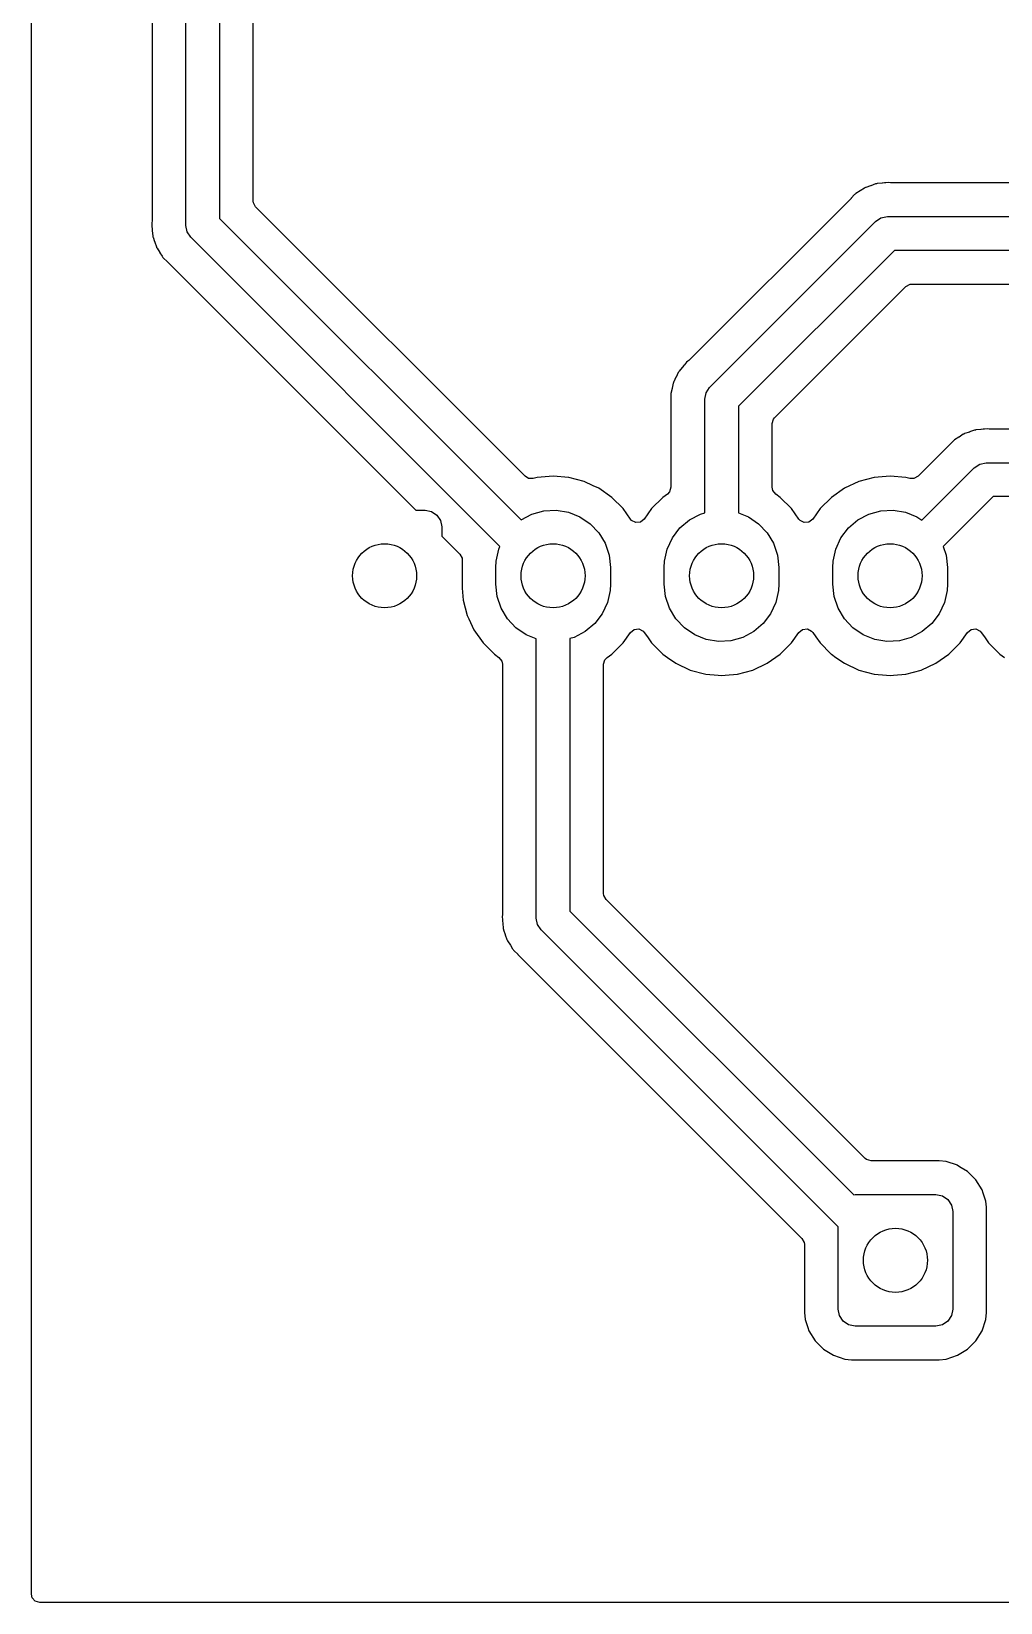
# Model space of a CAD drawing. Extents: x 27.9 to 63.5, y -116.8 to -27.9.
# Drawn here: x 27.94 to 42.32, y -116.84 to -93.52 of the extents above; entities that cross this region are included whole.
import ezdxf

# ---------------------------------------------------------------- set-up
doc = ezdxf.new("R2010")
doc.units = 0
doc.layers.add('BLACK', color=7, linetype='CONTINUOUS')

msp = doc.modelspace()

# ---------------------------------------------------------------- linework, layer by layer
at = {"layer": 'BLACK', "linetype": 'CONTINUOUS'}
for p, q in [((27.9405, -96.378025), (27.9405, -28.0645)), ((29.7295, -39.770855), (29.7295, -96.336294)), ((30.23, -96.4), (30.23, -39.75812)), ((30.73, -39.861673), (30.73, -96.296446)), ((31.2305, -96.03777), (31.2305, -82.885521)), ((40.314094, -95.838186), (40.307314, -95.841468)), ((40.314119, -95.838238), (40.314094, -95.838186)), ((40.320666, -95.835185), (40.314119, -95.838238)), ((40.39187, -95.811589), (40.320666, -95.835185)), ((40.39527, -95.810407), (40.39187, -95.811589)), ((40.465745, -95.784758), (40.39527, -95.810407)), ((40.472768, -95.783094), (40.465745, -95.784758)), ((40.480121, -95.781404), (40.472754, -95.783038)), ((40.472754, -95.783038), (40.472768, -95.783094)), ((40.480133, -95.781461), (40.480121, -95.781404)), ((40.4872, -95.780001), (40.480133, -95.781461)), ((40.561899, -95.773466), (40.4872, -95.780001)), ((40.565484, -95.7731), (40.561899, -95.773466)), ((40.596284, -95.7695), (40.565484, -95.7731)), ((40.601826, -95.7695), (40.596284, -95.7695)), ((40.612632, -95.769028), (40.601826, -95.7695)), ((40.615642, -95.768764), (40.612632, -95.769028)), ((40.661972, -95.76471), (40.615642, -95.768764)), ((40.685735, -95.768191), (40.661972, -95.76471)), ((40.703705, -95.7695), (40.685735, -95.768191)), ((46.847022, -95.7695), (40.703705, -95.7695)), ((31.233334, -96.064128), (31.2305, -96.03777)), ((31.266819, -96.125451), (31.233334, -96.064128)), ((40.10032, -95.998311), (37.694358, -98.404272)), ((40.102832, -95.995726), (40.10032, -95.998311)), ((40.15431, -95.941164), (40.102832, -95.995726)), ((40.159835, -95.936528), (40.15431, -95.941164)), ((40.165641, -95.931724), (40.159798, -95.936484)), ((40.159798, -95.936484), (40.159835, -95.936528)), ((40.165677, -95.93177), (40.165641, -95.931724)), ((40.171346, -95.927287), (40.165677, -95.93177)), ((40.235199, -95.8879), (40.171346, -95.927287)), ((40.238235, -95.885966), (40.235199, -95.8879)), ((40.300882, -95.844763), (40.238235, -95.885966)), ((40.30734, -95.84152), (40.300882, -95.844763)), ((40.307314, -95.841468), (40.30734, -95.84152)), ((30.73, -96.296446), (35.204315, -100.770761)), ((35.265187, -100.12382), (31.266819, -96.125451)), ((40.463223, -96.343223), (40.544329, -96.28903)), ((40.544329, -96.28903), (40.64, -96.27)), ((40.64, -96.27), (47.471522, -96.27)), ((27.9405, -116.7155), (27.9405, -96.378025)), ((29.728191, -96.354263), (29.72471, -96.378025)), ((29.72471, -96.378025), (29.729028, -96.427368)), ((29.7295, -96.336294), (29.728191, -96.354263)), ((29.729028, -96.427368), (29.7295, -96.438176)), ((29.7295, -96.438176), (29.7295, -96.443711)), ((29.7295, -96.443711), (29.733098, -96.474495)), ((29.733098, -96.474495), (29.733464, -96.478083)), ((29.733464, -96.478083), (29.74, -96.552791)), ((30.24903, -96.495671), (30.23, -96.4)), ((30.303223, -96.576777), (30.24903, -96.495671)), ((38.003223, -98.803223), (40.46322, -96.343226)), ((40.46322, -96.343226), (40.463223, -96.343223)), ((29.74, -96.552791), (29.741461, -96.559867)), ((29.741461, -96.559867), (29.741403, -96.559878)), ((29.741403, -96.559878), (29.743034, -96.567237)), ((29.743034, -96.567237), (29.743092, -96.567224)), ((29.743092, -96.567224), (29.744757, -96.574249)), ((29.744757, -96.574249), (29.744758, -96.574254)), ((29.744758, -96.574254), (29.744759, -96.574255)), ((29.744759, -96.574255), (29.768697, -96.640028)), ((29.768697, -96.640028), (29.7704, -96.644705)), ((29.7704, -96.644705), (29.771582, -96.648107)), ((29.771582, -96.648107), (29.795182, -96.719326)), ((29.795182, -96.719326), (29.798236, -96.725874)), ((29.798236, -96.725874), (29.798182, -96.725898)), ((29.798182, -96.725898), (29.80147, -96.732688)), ((29.80147, -96.732688), (29.801521, -96.732663)), ((29.801521, -96.732663), (29.804761, -96.739114)), ((29.804761, -96.739114), (29.845979, -96.801784)), ((34.892064, -101.165617), (30.303223, -96.576777)), ((40.743553, -96.77), (38.43, -99.083553)), ((47.721522, -96.77), (40.743553, -96.77)), ((29.845979, -96.801784), (29.847889, -96.804782)), ((29.847889, -96.804782), (29.878972, -96.855174)), ((29.878972, -96.855174), (29.887289, -96.868658)), ((29.887289, -96.868658), (29.891766, -96.874319)), ((29.891766, -96.874319), (29.891719, -96.874356)), ((29.891719, -96.874356), (29.896482, -96.880202)), ((29.896482, -96.880202), (29.896528, -96.880164)), ((29.896528, -96.880164), (29.901173, -96.885699)), ((29.901173, -96.885699), (29.955708, -96.93715)), ((29.955708, -96.93715), (29.958296, -96.939664)), ((29.958296, -96.939664), (33.643632, -100.625)), ((38.966819, -99.254548), (40.914548, -97.306819)), ((40.914548, -97.306819), (40.975871, -97.273334)), ((40.975871, -97.273334), (41.002229, -97.2705)), ((41.002229, -97.2705), (47.696077, -97.2705)), ((37.694358, -98.404272), (37.680729, -98.416051)), ((37.536889, -98.583321), (37.505192, -98.651294)), ((37.540679, -98.577177), (37.536889, -98.583321)), ((37.544682, -98.570788), (37.54063, -98.577147)), ((37.54063, -98.577147), (37.540679, -98.577177)), ((37.544729, -98.570819), (37.544682, -98.570788)), ((37.548694, -98.56479), (37.544729, -98.570819)), ((37.596902, -98.507337), (37.548694, -98.56479)), ((37.599176, -98.504545), (37.596902, -98.507337)), ((37.618407, -98.480224), (37.599176, -98.504545)), ((37.622346, -98.476284), (37.618407, -98.480224)), ((37.629632, -98.468331), (37.622346, -98.476284)), ((37.661469, -98.43039), (37.629632, -98.468331)), ((37.680729, -98.416051), (37.661469, -98.43039)), ((37.446793, -98.819304), (37.429499, -98.892279)), ((37.447573, -98.815788), (37.446793, -98.819304)), ((37.462743, -98.742325), (37.447573, -98.815788)), ((37.465015, -98.735469), (37.462743, -98.742325)), ((37.467432, -98.728336), (37.46496, -98.73545)), ((37.46496, -98.73545), (37.465015, -98.735469)), ((37.467488, -98.728357), (37.467432, -98.728336)), ((37.469957, -98.721572), (37.467488, -98.728357)), ((37.503623, -98.654536), (37.469957, -98.721572)), ((37.505192, -98.651294), (37.503623, -98.654536)), ((37.94903, -98.884329), (38.003223, -98.803223)), ((37.427895, -98.906951), (37.427265, -98.91414)), ((37.427265, -98.91414), (37.429448, -98.989128)), ((37.428601, -98.899447), (37.427835, -98.906945)), ((37.427835, -98.906945), (37.427895, -98.906951)), ((37.428661, -98.899454), (37.428601, -98.899447)), ((37.429499, -98.892279), (37.428661, -98.899454)), ((37.429448, -98.989128), (37.4295, -98.992735)), ((37.4295, -98.992735), (37.4295, -100.287298)), ((37.93, -98.98), (37.94903, -98.884329)), ((37.93, -100.667428), (37.93, -98.98)), ((38.43, -99.083553), (38.43, -100.664988)), ((38.9305, -99.342229), (38.950185, -99.27519)), ((38.950185, -99.27519), (38.966819, -99.254548)), ((38.9305, -100.287298), (38.9305, -99.342229)), ((41.700196, -99.542902), (41.636347, -99.582285)), ((41.703236, -99.540965), (41.700196, -99.542902)), ((41.765884, -99.499761), (41.703236, -99.540965)), ((41.772336, -99.496521), (41.765884, -99.499761)), ((41.779094, -99.493186), (41.77231, -99.49647)), ((41.77231, -99.49647), (41.772336, -99.496521)), ((41.779119, -99.493238), (41.779094, -99.493186)), ((41.785666, -99.490185), (41.779119, -99.493238)), ((41.85687, -99.466589), (41.785666, -99.490185)), ((41.86027, -99.465407), (41.85687, -99.466589)), ((41.930745, -99.439758), (41.86027, -99.465407)), ((41.937768, -99.438094), (41.930745, -99.439758)), ((41.945121, -99.436404), (41.937754, -99.438038)), ((41.937754, -99.438038), (41.937768, -99.438094)), ((41.945133, -99.436461), (41.945121, -99.436404)), ((41.9522, -99.435001), (41.945133, -99.436461)), ((42.026899, -99.428466), (41.9522, -99.435001)), ((42.030484, -99.4281), (42.026899, -99.428466)), ((42.061284, -99.4245), (42.030484, -99.4281)), ((42.066826, -99.4245), (42.061284, -99.4245)), ((42.077632, -99.424028), (42.066826, -99.4245)), ((42.080642, -99.423764), (42.077632, -99.424028)), ((42.126972, -99.41971), (42.080642, -99.423764)), ((42.150735, -99.423191), (42.126972, -99.41971)), ((42.168705, -99.4245), (42.150735, -99.423191)), ((49.362263, -99.4245), (42.168705, -99.4245)), ((41.565336, -99.653294), (41.09481, -100.12382)), ((41.567848, -99.650709), (41.565336, -99.653294)), ((41.61931, -99.596164), (41.567848, -99.650709)), ((41.624835, -99.591528), (41.61931, -99.596164)), ((41.630646, -99.586719), (41.624798, -99.591484)), ((41.624798, -99.591484), (41.624835, -99.591528)), ((41.630682, -99.586765), (41.630646, -99.586719)), ((41.636347, -99.582285), (41.630682, -99.586765)), ((41.152213, -100.774233), (41.92822, -99.998226)), ((41.92822, -99.998226), (41.928223, -99.998223)), ((41.928223, -99.998223), (42.009329, -99.94403)), ((42.009329, -99.94403), (42.105, -99.925)), ((42.105, -99.925), (49.375, -99.925)), ((35.315109, -100.15425), (35.265187, -100.12382)), ((35.384959, -100.155914), (35.315109, -100.15425)), ((35.444588, -100.139937), (35.384959, -100.155914)), ((35.44459, -100.139937), (35.444588, -100.139937)), ((35.679999, -100.119341), (35.44459, -100.139937)), ((35.680001, -100.119341), (35.679999, -100.119341)), ((35.915403, -100.139936), (35.680001, -100.119341)), ((35.915413, -100.139938), (35.915403, -100.139936)), ((36.143655, -100.201094), (35.915413, -100.139938)), ((36.143659, -100.201096), (36.143655, -100.201094)), ((36.143663, -100.201097), (36.143659, -100.201096)), ((36.276802, -100.263181), (36.143663, -100.201097)), ((36.35783, -100.300965), (36.276802, -100.263181)), ((40.216335, -100.201098), (40.002171, -100.300964)), ((40.216344, -100.201094), (40.216335, -100.201098)), ((40.444586, -100.139938), (40.216344, -100.201094)), ((40.444596, -100.139936), (40.444586, -100.139938)), ((40.679999, -100.119341), (40.444596, -100.139936)), ((40.680001, -100.119341), (40.679999, -100.119341)), ((40.915403, -100.139936), (40.680001, -100.119341)), ((40.915413, -100.139938), (40.915403, -100.139936)), ((40.975036, -100.155914), (40.915413, -100.139938)), ((41.033487, -100.157305), (40.975036, -100.155914)), ((41.09481, -100.12382), (41.033487, -100.157305)), ((36.357834, -100.300967), (36.35783, -100.300965)), ((36.551395, -100.436501), (36.357834, -100.300967)), ((36.551402, -100.436506), (36.551395, -100.436501)), ((36.718494, -100.603597), (36.551402, -100.436506)), ((37.308595, -100.436507), (37.141505, -100.603597)), ((37.376625, -100.388872), (37.308595, -100.436507)), ((37.409815, -100.354337), (37.376625, -100.388872)), ((37.4295, -100.287298), (37.409815, -100.354337)), ((38.939751, -100.334294), (38.9305, -100.287298)), ((38.983375, -100.388872), (38.939751, -100.334294)), ((39.051404, -100.436507), (38.983375, -100.388872)), ((39.218494, -100.603597), (39.051404, -100.436507)), ((39.808597, -100.436505), (39.641505, -100.603597)), ((40.002169, -100.300965), (39.808597, -100.436505)), ((40.002171, -100.300964), (40.002169, -100.300965)), ((42.208553, -100.425), (41.467573, -101.16598)), ((49.271446, -100.425), (42.208553, -100.425)), ((33.643632, -100.625), (33.78, -100.625)), ((33.78, -100.625), (33.875671, -100.64403)), ((33.875671, -100.64403), (33.956777, -100.698223)), ((33.956777, -100.698223), (34.01097, -100.779329)), ((35.204315, -100.770761), (35.365383, -100.68537)), ((35.365383, -100.68537), (35.542485, -100.636197)), ((35.542485, -100.636197), (35.726018, -100.626247)), ((35.726018, -100.626247), (35.907399, -100.655983)), ((35.907399, -100.655983), (36.078147, -100.724015)), ((36.078147, -100.724015), (36.230278, -100.827162)), ((36.828425, -100.760595), (36.718494, -100.603597)), ((37.141505, -100.603597), (37.031575, -100.760595)), ((37.702991, -100.771464), (37.865383, -100.68537)), ((37.865383, -100.68537), (37.93, -100.667428)), ((38.43, -100.664988), (38.578147, -100.724015)), ((38.578147, -100.724015), (38.730278, -100.827162)), ((39.328425, -100.760595), (39.218494, -100.603597)), ((39.641505, -100.603597), (39.531575, -100.760595)), ((40.202991, -100.771464), (40.365383, -100.68537)), ((40.365383, -100.68537), (40.542485, -100.636197)), ((40.542485, -100.636197), (40.726018, -100.626247)), ((40.726018, -100.626247), (40.907399, -100.655983)), ((40.907399, -100.655983), (41.078147, -100.724015)), ((41.078147, -100.724015), (41.152213, -100.774233)), ((34.01097, -100.779329), (34.03, -100.875)), ((34.03, -100.875), (34.03, -101.011368)), ((36.230278, -100.827162), (36.356679, -100.960602)), ((36.356679, -100.960602), (36.451439, -101.118094)), ((36.845145, -100.779891), (36.828425, -100.760595)), ((36.9075, -100.811414), (36.845145, -100.779891)), ((36.976998, -100.80422), (36.9075, -100.811414)), ((37.031575, -100.760595), (36.976998, -100.80422)), ((37.451671, -101.036779), (37.562904, -100.890455)), ((37.562904, -100.890455), (37.702991, -100.771464)), ((38.730278, -100.827162), (38.856679, -100.960602)), ((38.856679, -100.960602), (38.951439, -101.118094)), ((39.345145, -100.779891), (39.328425, -100.760595)), ((39.4075, -100.811414), (39.345145, -100.779891)), ((39.476998, -100.80422), (39.4075, -100.811414)), ((39.531575, -100.760595), (39.476998, -100.80422)), ((39.951671, -101.036779), (40.062904, -100.890455)), ((40.062904, -100.890455), (40.202991, -100.771464)), ((34.03, -101.011368), (34.297073, -101.278441)), ((34.874495, -101.203594), (34.892064, -101.165617)), ((36.451439, -101.118094), (36.510127, -101.292275)), ((37.374495, -101.203594), (37.451671, -101.036779)), ((38.951439, -101.118094), (39.010127, -101.292275)), ((39.874495, -101.203594), (39.951671, -101.036779)), ((41.467573, -101.16598), (41.510127, -101.292275)), ((34.297073, -101.278441), (34.330558, -101.339764)), ((34.33292, -101.376926), (34.3295, -101.416023)), ((34.3295, -101.416023), (34.3295, -101.783967)), ((34.330558, -101.339764), (34.33292, -101.376926)), ((34.83, -101.475), (34.834983, -101.383099)), ((34.834983, -101.383099), (34.874495, -101.203594)), ((36.510127, -101.292275), (36.53, -101.475)), ((37.33, -101.475), (37.334983, -101.383099)), ((37.334983, -101.383099), (37.374495, -101.203594)), ((39.010127, -101.292275), (39.03, -101.475)), ((39.83, -101.475), (39.834983, -101.383099)), ((39.834983, -101.383099), (39.874495, -101.203594)), ((41.510127, -101.292275), (41.53, -101.475)), ((34.83, -101.725), (34.83, -101.475)), ((36.53, -101.475), (36.53, -101.725)), ((37.33, -101.725), (37.33, -101.475)), ((39.03, -101.475), (39.03, -101.725)), ((39.83, -101.725), (39.83, -101.475)), ((41.53, -101.475), (41.53, -101.725)), ((34.3295, -101.783967), (34.344936, -101.960403)), ((34.849873, -101.907725), (34.83, -101.725)), ((36.525017, -101.816901), (36.485505, -101.996406)), ((36.53, -101.725), (36.525017, -101.816901)), ((37.349873, -101.907725), (37.33, -101.725)), ((39.025017, -101.816901), (38.985505, -101.996406)), ((39.03, -101.725), (39.025017, -101.816901)), ((39.849873, -101.907725), (39.83, -101.725)), ((41.525017, -101.816901), (41.485505, -101.996406)), ((41.53, -101.725), (41.525017, -101.816901)), ((34.344936, -101.960403), (34.344938, -101.960413)), ((34.344938, -101.960413), (34.406094, -102.188655)), ((34.908561, -102.081906), (34.849873, -101.907725)), ((35.003321, -102.239398), (34.908561, -102.081906)), ((36.485505, -101.996406), (36.408329, -102.163221)), ((37.408561, -102.081906), (37.349873, -101.907725)), ((37.503321, -102.239398), (37.408561, -102.081906)), ((38.985505, -101.996406), (38.908329, -102.163221)), ((39.908561, -102.081906), (39.849873, -101.907725)), ((40.003321, -102.239398), (39.908561, -102.081906)), ((41.485505, -101.996406), (41.408329, -102.163221)), ((34.406094, -102.188655), (34.406096, -102.188659)), ((34.406096, -102.188659), (34.406097, -102.188663)), ((34.406097, -102.188663), (34.43, -102.239922)), ((34.43, -102.239922), (34.505964, -102.402828)), ((35.129722, -102.372838), (35.003321, -102.239398)), ((36.297096, -102.309545), (36.157009, -102.428536)), ((36.408329, -102.163221), (36.297096, -102.309545)), ((37.629722, -102.372838), (37.503321, -102.239398)), ((38.797096, -102.309545), (38.657009, -102.428536)), ((38.908329, -102.163221), (38.797096, -102.309545)), ((40.129722, -102.372838), (40.003321, -102.239398)), ((41.297096, -102.309545), (41.157009, -102.428536)), ((41.408329, -102.163221), (41.297096, -102.309545)), ((34.505964, -102.402828), (34.505965, -102.40283)), ((34.505965, -102.40283), (34.641505, -102.596402)), ((34.641505, -102.596402), (34.808595, -102.763492)), ((35.281853, -102.475985), (35.129722, -102.372838)), ((35.43, -102.535011), (35.281853, -102.475985)), ((35.43, -106.68), (35.43, -102.535011)), ((35.994617, -102.51463), (35.93, -102.532571)), ((35.93, -102.532571), (35.93, -106.576446)), ((36.157009, -102.428536), (35.994617, -102.51463)), ((36.551401, -102.763495), (36.718495, -102.596401)), ((36.718495, -102.596401), (36.828426, -102.439401)), ((36.828426, -102.439401), (36.883001, -102.395778)), ((36.883001, -102.395778), (36.9525, -102.388584)), ((36.9525, -102.388584), (37.014855, -102.420106)), ((37.014855, -102.420106), (37.031571, -102.439398)), ((37.031571, -102.439398), (37.079244, -102.507482)), ((37.079244, -102.507482), (37.141506, -102.596403)), ((37.141506, -102.596403), (37.302648, -102.757544)), ((37.781853, -102.475985), (37.629722, -102.372838)), ((37.952601, -102.544017), (37.781853, -102.475985)), ((38.133982, -102.573753), (37.952601, -102.544017)), ((38.317515, -102.563803), (38.133982, -102.573753)), ((38.494617, -102.51463), (38.317515, -102.563803)), ((38.657009, -102.428536), (38.494617, -102.51463)), ((39.051401, -102.763495), (39.218495, -102.596401)), ((39.218495, -102.596401), (39.328426, -102.439401)), ((39.328426, -102.439401), (39.383001, -102.395778)), ((39.383001, -102.395778), (39.4525, -102.388584)), ((39.4525, -102.388584), (39.514855, -102.420106)), ((39.514855, -102.420106), (39.531571, -102.439398)), ((39.531571, -102.439398), (39.579244, -102.507482)), ((39.579244, -102.507482), (39.641506, -102.596403)), ((39.641506, -102.596403), (39.802648, -102.757544)), ((40.281853, -102.475985), (40.129722, -102.372838)), ((40.452601, -102.544017), (40.281853, -102.475985)), ((40.633982, -102.573753), (40.452601, -102.544017)), ((40.817515, -102.563803), (40.633982, -102.573753)), ((40.994617, -102.51463), (40.817515, -102.563803)), ((41.157009, -102.428536), (40.994617, -102.51463)), ((41.551401, -102.763495), (41.718495, -102.596401)), ((41.718495, -102.596401), (41.828426, -102.439401)), ((41.828426, -102.439401), (41.883001, -102.395778)), ((41.883001, -102.395778), (41.9525, -102.388584)), ((41.9525, -102.388584), (42.014855, -102.420106)), ((42.014855, -102.420106), (42.031571, -102.439398)), ((42.031571, -102.439398), (42.079244, -102.507482)), ((42.079244, -102.507482), (42.141506, -102.596403)), ((42.141506, -102.596403), (42.302648, -102.757544)), ((34.808595, -102.763492), (34.808598, -102.763494)), ((34.808598, -102.763494), (34.808599, -102.763495)), ((34.808599, -102.763495), (34.876623, -102.811125)), ((34.876623, -102.811125), (34.920248, -102.865701)), ((36.450185, -102.845661), (36.483375, -102.811126)), ((36.483375, -102.811126), (36.551401, -102.763495)), ((37.302648, -102.757544), (37.308599, -102.763495)), ((37.308599, -102.763495), (37.37662, -102.811124)), ((37.37662, -102.811124), (37.502165, -102.899032)), ((38.857829, -102.899035), (39.051401, -102.763495)), ((39.802648, -102.757544), (39.808599, -102.763495)), ((39.808599, -102.763495), (39.87662, -102.811124)), ((39.87662, -102.811124), (40.002165, -102.899032)), ((41.357829, -102.899035), (41.551401, -102.763495)), ((42.302648, -102.757544), (42.308599, -102.763495)), ((42.308599, -102.763495), (42.37662, -102.811124)), ((34.920248, -102.865701), (34.9295, -102.9127)), ((34.9295, -102.9127), (34.9295, -106.616294)), ((36.4305, -102.9127), (36.450185, -102.845661)), ((36.4305, -106.31777), (36.4305, -102.9127)), ((37.502165, -102.899032), (37.502167, -102.899033)), ((37.502167, -102.899033), (37.50217, -102.899035)), ((37.50217, -102.899035), (37.716337, -102.998903)), ((37.716337, -102.998903), (37.944592, -103.060063)), ((37.944592, -103.060063), (38.128795, -103.076179)), ((38.231205, -103.076179), (38.415408, -103.060063)), ((38.415408, -103.060063), (38.643663, -102.998903)), ((38.643663, -102.998903), (38.857829, -102.899035)), ((40.002165, -102.899032), (40.002167, -102.899033)), ((40.002167, -102.899033), (40.00217, -102.899035)), ((40.00217, -102.899035), (40.216337, -102.998903)), ((40.216337, -102.998903), (40.444592, -103.060063)), ((40.444592, -103.060063), (40.628795, -103.076179)), ((40.731205, -103.076179), (40.915408, -103.060063)), ((40.915408, -103.060063), (41.143663, -102.998903)), ((41.143663, -102.998903), (41.357829, -102.899035)), ((38.128795, -103.076179), (38.179999, -103.080659)), ((38.179999, -103.080659), (38.18, -103.080659)), ((38.18, -103.080659), (38.180001, -103.080659)), ((38.180001, -103.080659), (38.231205, -103.076179)), ((40.628795, -103.076179), (40.679999, -103.080659)), ((40.679999, -103.080659), (40.68, -103.080659)), ((40.68, -103.080659), (40.680001, -103.080659)), ((40.680001, -103.080659), (40.731205, -103.076179)), ((36.433334, -106.344128), (36.4305, -106.31777)), ((36.466819, -106.405451), (36.433334, -106.344128)), ((40.309549, -110.248181), (36.466819, -106.405451)), ((34.928191, -106.634263), (34.92471, -106.658025)), ((34.92471, -106.658025), (34.929028, -106.707368)), ((34.9295, -106.616294), (34.928191, -106.634263)), ((34.929028, -106.707368), (34.9295, -106.718176)), ((34.9295, -106.718176), (34.9295, -106.723711)), ((34.9295, -106.723711), (34.933098, -106.754495)), ((34.933098, -106.754495), (34.933464, -106.758083)), ((34.933464, -106.758083), (34.94, -106.832791)), ((35.44903, -106.775671), (35.43, -106.68)), ((35.503223, -106.856777), (35.44903, -106.775671)), ((35.93, -106.576446), (40.142112, -110.788558)), ((34.94, -106.832791), (34.941461, -106.839867)), ((34.941461, -106.839867), (34.941403, -106.839878)), ((34.941403, -106.839878), (34.943034, -106.847237)), ((34.943034, -106.847237), (34.943092, -106.847224)), ((34.943092, -106.847224), (34.944757, -106.854249)), ((34.944757, -106.854249), (34.9704, -106.924705)), ((34.9704, -106.924705), (34.971582, -106.928107)), ((34.971582, -106.928107), (34.995182, -106.999326)), ((34.995182, -106.999326), (34.998236, -107.005874)), ((34.998236, -107.005874), (34.998182, -107.005898)), ((34.998182, -107.005898), (35.00147, -107.012688)), ((35.00147, -107.012688), (35.001521, -107.012663)), ((35.001521, -107.012663), (35.004761, -107.019114)), ((35.004761, -107.019114), (35.045979, -107.081784)), ((39.91, -111.263554), (35.503223, -106.856777)), ((35.045979, -107.081784), (35.047889, -107.084782)), ((35.047889, -107.084782), (35.078972, -107.135174)), ((35.078972, -107.135174), (35.087289, -107.148658)), ((35.087289, -107.148658), (35.091766, -107.154319)), ((35.091766, -107.154319), (35.091719, -107.154356)), ((35.091719, -107.154356), (35.096482, -107.160202)), ((35.096482, -107.160202), (35.096528, -107.160164)), ((35.096528, -107.160164), (35.101173, -107.165699)), ((35.101173, -107.165699), (35.155707, -107.217149)), ((35.155707, -107.217149), (35.158295, -107.219663)), ((35.158295, -107.219663), (39.373181, -111.434549)), ((40.330191, -110.264815), (40.309549, -110.248181)), ((40.39723, -110.2845), (40.330191, -110.264815)), ((41.410009, -110.2845), (40.39723, -110.2845)), ((41.410016, -110.2845), (41.410009, -110.2845)), ((41.512795, -110.295), (41.410016, -110.2845)), ((41.512797, -110.295001), (41.512795, -110.295)), ((41.677862, -110.349698), (41.512797, -110.295001)), ((41.679331, -110.350185), (41.677862, -110.349698)), ((41.679336, -110.350187), (41.679331, -110.350185)), ((41.735888, -110.385069), (41.679336, -110.350187)), ((41.828656, -110.442288), (41.735888, -110.385069)), ((41.952712, -110.566344), (41.828656, -110.442288)), ((42.044814, -110.715666), (41.952712, -110.566344)), ((42.060697, -110.763599), (42.044814, -110.715666)), ((42.099998, -110.8822), (42.060697, -110.763599)), ((40.142112, -110.788558), (40.16, -110.785)), ((40.16, -110.785), (41.36, -110.785)), ((41.36, -110.785), (41.455671, -110.80403)), ((41.455671, -110.80403), (41.536777, -110.858223)), ((41.536777, -110.858223), (41.59097, -110.939329)), ((41.59097, -110.939329), (41.61, -111.035)), ((42.099999, -110.882203), (42.099998, -110.8822)), ((42.109292, -110.973181), (42.099999, -110.882203)), ((42.110499, -110.984992), (42.109292, -110.973181)), ((42.1105, -112.535009), (42.110499, -110.984992)), ((41.61, -111.035), (41.61, -112.485)), ((39.373181, -111.434549), (39.406666, -111.495872)), ((39.91, -112.485), (39.91, -111.263554)), ((39.406666, -111.495872), (39.4095, -111.52223)), ((39.4095, -111.52223), (39.4095, -112.535001)), ((39.4095, -112.535001), (39.409501, -112.535019)), ((39.409501, -112.535019), (39.42, -112.637796)), ((39.92903, -112.580671), (39.91, -112.485)), ((39.983223, -112.661777), (39.92903, -112.580671)), ((41.59097, -112.580671), (41.536777, -112.661777)), ((41.61, -112.485), (41.59097, -112.580671)), ((42.099999, -112.637797), (42.1105, -112.535009)), ((39.42, -112.637796), (39.420001, -112.637799)), ((39.420001, -112.637799), (39.459303, -112.756402)), ((39.459303, -112.756402), (39.475186, -112.804334)), ((39.475186, -112.804334), (39.567288, -112.953656)), ((40.064329, -112.71597), (39.983223, -112.661777)), ((40.16, -112.735), (40.064329, -112.71597)), ((41.36, -112.735), (40.16, -112.735)), ((41.455671, -112.71597), (41.36, -112.735)), ((41.536777, -112.661777), (41.455671, -112.71597)), ((41.952712, -112.953656), (42.044814, -112.804334)), ((42.044814, -112.804334), (42.099999, -112.637797)), ((39.567288, -112.953656), (39.691344, -113.077712)), ((39.691344, -113.077712), (39.840666, -113.169814)), ((41.679334, -113.169814), (41.828656, -113.077712)), ((41.828656, -113.077712), (41.952712, -112.953656)), ((39.840666, -113.169814), (40.007203, -113.224999)), ((40.007203, -113.224999), (40.109991, -113.2355)), ((40.109991, -113.2355), (41.410008, -113.235499)), ((41.410008, -113.235499), (41.512797, -113.224999)), ((41.512797, -113.224999), (41.679334, -113.169814)), ((27.951706, -116.767011), (27.9405, -116.7155)), ((27.997461, -116.819815), (27.951706, -116.767011)), ((28.0645, -116.8395), (27.997461, -116.819815)), ((63.3755, -116.8395), (28.0645, -116.8395))]:
    msp.add_line(p, q, dxfattribs=at)
at = {"layer": 'BLACK'}
for centre in [(33.18, -101.6), (35.68, -101.6), (38.18, -101.6), (40.68, -101.6), (40.76, -111.76)]:
    msp.add_circle(centre, 0.475, dxfattribs=at)

doc.saveas('drawing.dxf')
